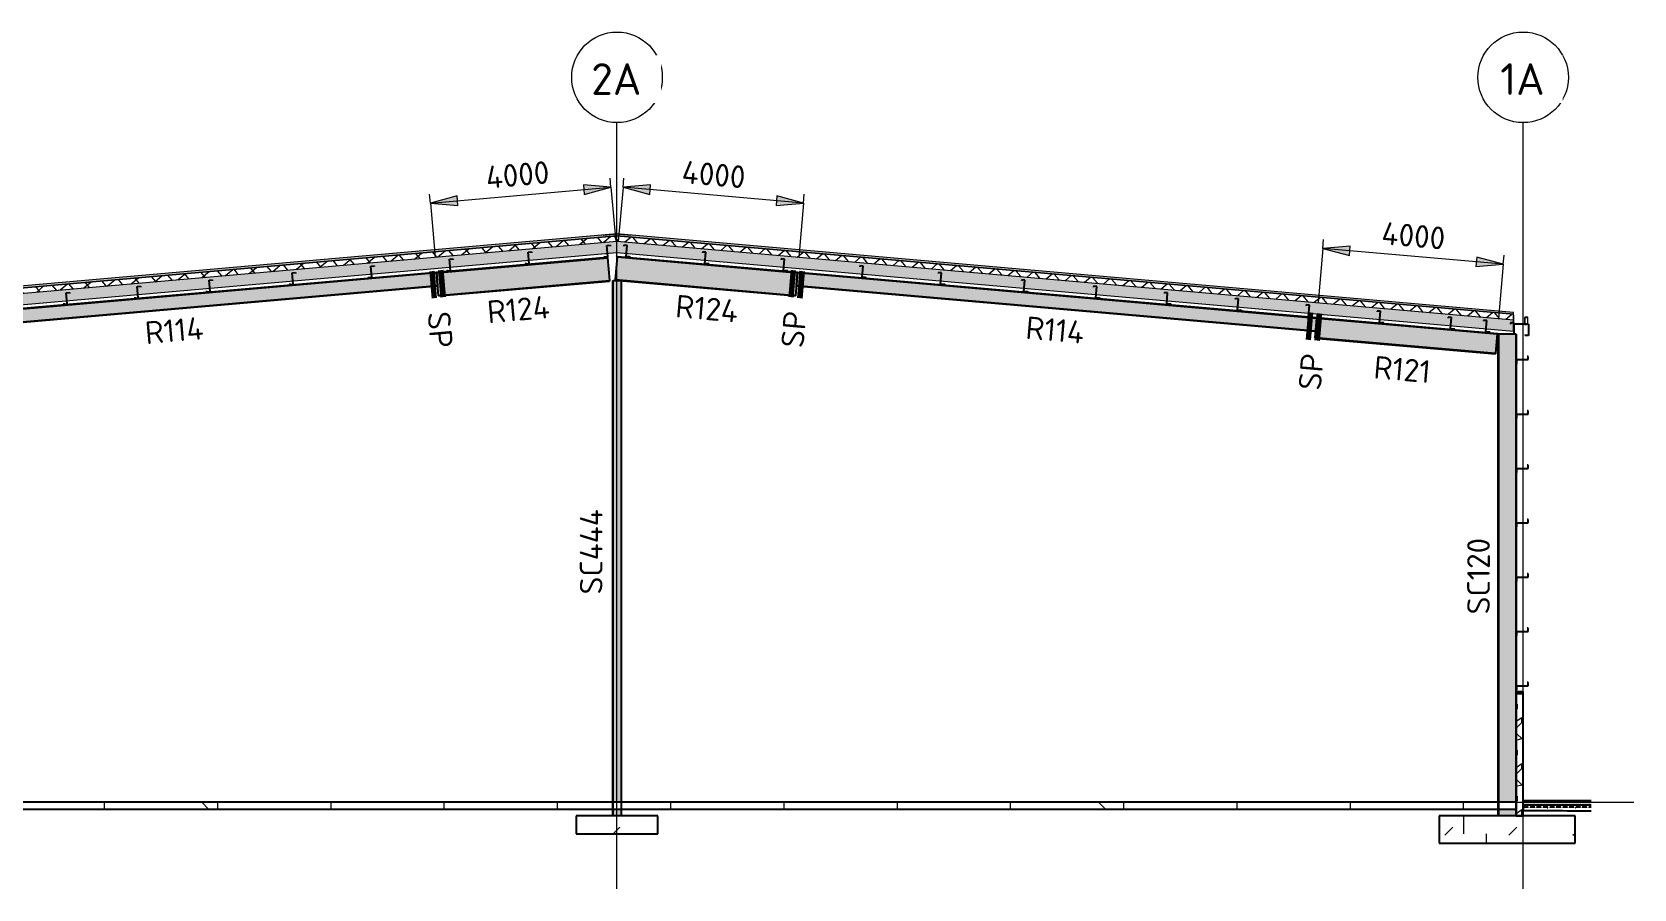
# Model space of a CAD drawing. Header units: millimetres. Extents: x 632 to 645312, y -3890 to 22200.
# Drawn here: x 125893 to 161251, y 3287 to 22200 of the extents above; entities that cross this region are included whole.
import ezdxf

# ---------------------------------------------------------------- set-up
doc = ezdxf.new("R2010")
doc.units = ezdxf.units.MM
for name, pattern in [('Dash', [7, 5, -2]), ('Hidden', [4, 3, -1]), ('Hidden Double', [7, 5, -2]), ('Hidden Half', [3, 2, -1])]:
    doc.linetypes.add(name, pattern=pattern)
for name, color, linetype, lineweight in [('A-010-D_DIM', 211, 'Continuous', 13), ('A-010-D_DIM-200', 211, 'Continuous', 13), ('A-010-M_LINE', 90, 'Continuous', 13), ('A-200-M_WALL_EXT', 113, 'Continuous', 13), ('A-200-M_WALL_PAT', 111, 'Continuous', 13), ('A-200-MH_WALL', 110, 'Hidden', 13), ('A-230-H-FLOOR', 190, 'Continuous', 13), ('A-230-M_FLOOR', 192, 'Continuous', 13), ('A-230-MH_FLOOR', 190, 'Hidden Double', 13), ('A-270-M_ROOF', 132, 'Continuous', 13), ('S-160-M_FOUND', 171, 'Continuous', 13), ('S-160-MH_FOUND', 171, 'Hidden Half', 13), ('S-280-A_COLUMN', 171, 'Continuous', 18), ('S-280-A_STRUCT_FRAME', 2, 'Continuous', 18), ('S-280-M_COLUMN', 52, 'Continuous', 13), ('S-280-M_STRUCT_FRAME', 12, 'Continuous', 13), ('S-280-MH_COLUMN', 52, 'Hidden Half', 13), ('Z-000-T_TEXT', 131, 'Continuous', 25), ('Z-030-M_GRID', 191, 'Continuous', 13), ('Z-033_T_GRIDREF', 31, 'Continuous', 13), ('Z-230-A_LEVEL', 51, 'Continuous', 13)]:
    doc.layers.add(name, color=color, linetype=linetype, lineweight=lineweight)
doc.styles.add('ISOCPEUR_1', font='isocpeur.ttf', dxfattribs={"height": 700})
doc.styles.add('ISOCPEUR_2', font='isocpeur.ttf', dxfattribs={"height": 500})
doc.dimstyles.new('2_5___Arrow___Transparent', dxfattribs={"dimscale": 304.8, "dimtxt": 497.990588, "dimasz": 1.968504, "dimexe": 0.656168, "dimexo": 1.049869, "dimgap": 0.164042, "dimtad": 1, "dimdec": 0, "dimzin": 0, "dimdsep": 46, "dimtxsty": 'ISOCPEUR_2', "dimsah": 1, "dimcen": 0.09, "dimadec": 0, "dimazin": 0, "dimtfac": 1, "dimtdec": 4, "dimtix": 1, "dimtmove": 0, "dimatfit": 3, "dimfxl": 1, "dimtvp": 1, "dimtolj": 1, "dimtzin": 0, "dimlwd": 18, "dimlwe": 18, "dimarcsym": 2})
pattern_1 = [(45, (4556992, 0), (-1414.214, 0), [750, -3000]), (45, (4557992, 1000), (-1414.214, 0), [750, -3000]), (45, (4558992, -300), (-1414.214, 0), [250, -2000]), (90, (4558991.97, 500), (-500, 500), [500, -2000]), (315, (4558992, 1000), (0, 2828.43), [500, -3000]), (0, (4557992, 1000), (2000, 2000), [300, -1000]), (0, (4555492, 2000), (2000, 2000), [300, -2000])]

# ---------------------------------------------------------------- blocks, each defined once
blk = doc.blocks.new('Ridge Capping - Ridge Capping-1882401-S6_501-SECTION A10')
at = {"layer": 'A-270-M_ROOF', "lineweight": 5, "transparency": 33554432}
blk.add_hatch(color=253, dxfattribs=at).paths.add_polyline_path([(4557998, 17716), (4558305, 17743), (4558612, 17716), (4558604, 17720), (4558305, 17746), (4558005, 17720)])
at = {"layer": 'A-270-M_ROOF', "color": 53, "lineweight": 5}
for p, q in [((4557998, 17716), (4558305, 17743)), ((4558005, 17720), (4557998, 17716)), ((4558305, 17746), (4558005, 17720)), ((4558604, 17720), (4558305, 17746)), ((4558305, 17743), (4558612, 17716)), ((4558612, 17716), (4558604, 17720))]:
    blk.add_line(p, q, dxfattribs=at)
blk = doc.blocks.new('25021-APA-ZZ-ZZ-M3-AR-000001_V3_rvt-2-S6_501-SECTION A10')
at = {"layer": 'A-270-M_ROOF', "transparency": 33554432}
for color, points in [(9, [(4535846, 15738), (4558305, 17703), (4578096, 15971), (4578096, 16011), (4558305, 17743), (4535846, 15778)]), (253, [(4578381, 15748), (4578406, 15763), (4578406, 15904), (4578341, 15904), (4578341, 15759), (4578101, 15759), (4578101, 15954), (4578096, 15954), (4578096, 15754), (4578346, 15754), (4578346, 15899), (4578401, 15899), (4578401, 15766), (4578377, 15752)])]:
    blk.add_hatch(color=color, dxfattribs=at).paths.add_polyline_path(points)
at = {"layer": 'A-270-M_ROOF', "lineweight": 5}
h = blk.add_hatch(dxfattribs=at)
h.set_pattern_fill('FP_10', angle=-135, style=0, pattern_type=2)
h.set_pattern_definition([(40, (4556991.97, 1e-06), (-192.8363, 229.8133), []), (130, (4556991.97, 1e-06), (-229.8133, -192.8363), [])])
h.paths.add_polyline_path([(4535846, 15617), (4558305, 17582), (4578096, 15851), (4578096, 15971), (4558305, 17703), (4535846, 15738)])
at = {"layer": 'A-270-M_ROOF', "lineweight": 5, "transparency": 33554432}
blk.add_hatch(color=254, dxfattribs=at).paths.add_polyline_path([(4535846, 15366), (4536099, 15388), (4536085, 15557), (4539427, 15849), (4539442, 15681), (4558305, 17331), (4578096, 15600), (4578096, 15851), (4558305, 17582), (4535846, 15617)])
at = {"layer": 'A-270-M_ROOF', "color": 53, "lineweight": 5}
for p, q in [((4558305, 17743), (4535846, 15778)), ((4558305, 17703), (4535846, 15738)), ((4535846, 15738), (4558305, 17703)), ((4578096, 16011), (4558305, 17743)), ((4578096, 15971), (4558305, 17703)), ((4558305, 17703), (4578096, 15971)), ((4535846, 15366), (4558305, 17331)), ((4535853, 15618), (4558305, 17582)), ((4558305, 17582), (4578096, 15851)), ((4558305, 17331), (4578096, 15600)), ((4578096, 15971), (4578096, 16011)), ((4578096, 15600), (4578096, 15971)), ((4578101, 15954), (4578096, 15954)), ((4578096, 15954), (4578096, 15754)), ((4578101, 15759), (4578101, 15954)), ((4578096, 15754), (4578346, 15754)), ((4578341, 15759), (4578101, 15759)), ((4578406, 15904), (4578341, 15904)), ((4578341, 15904), (4578341, 15759)), ((4578346, 15754), (4578346, 15899)), ((4578346, 15899), (4578401, 15899)), ((4578401, 15766), (4578377, 15752)), ((4578377, 15752), (4578381, 15748)), ((4578381, 15748), (4578406, 15763)), ((4578401, 15899), (4578401, 15766)), ((4578406, 15763), (4578406, 15904))]:
    blk.add_line(p, q, dxfattribs=at)
blk.add_blockref('Ridge Capping - Ridge Capping-1882401-S6_501-SECTION A10', (0, 0), dxfattribs=at)
blk = doc.blocks.new('NRP_Framing-Steel-Purlin C - G946 - EC250-24-4111441-S6_501-SECTION A10')
at = {"layer": 'S-280-M_STRUCT_FRAME', "color": 1, "lineweight": 25}
for p, q in [((4578354, 15751), (4578354, 15727)), ((4578427, 15751), (4578354, 15751)), ((4578427, 15751), (4578427, 15501)), ((4578354, 15525), (4578354, 15501)), ((4578427, 15501), (4578354, 15501))]:
    blk.add_line(p, q, dxfattribs=at)
blk = doc.blocks.new('NRP_Framing-Steel-Purlin Z - G914 - EZ250-15-4113705-S6_501-SECTION A10')
at = {"layer": 'S-280-M_STRUCT_FRAME', "color": 150, "lineweight": 25}
for p, q in [((4578165, 14969), (4578415, 14969)), ((4578165, 14893), (4578165, 14969)), ((4578165, 14969), (4578415, 14969)), ((4578165, 14893), (4578165, 14969)), ((4578184, 14893), (4578165, 14893)), ((4578184, 14893), (4578165, 14893)), ((4578415, 15040), (4578395, 15040)), ((4578415, 15040), (4578395, 15040)), ((4578415, 14969), (4578415, 15040)), ((4578415, 14969), (4578415, 15040))]:
    blk.add_line(p, q, dxfattribs=at)
blk = doc.blocks.new('NRP_Column-Steel-SHS - SC444 - 200x200x6_0SHS-4110095-S6_501-SECTION A10')
at = {"layer": 'S-280-MH_COLUMN', "lineweight": 25}
for p, q in [((4558211, 16711), (4558211, 5200)), ((4558399, 16711), (4558399, 5200)), ((4558211, 5200), (4558211, 5050)), ((4558211, 5050), (4558211, 4900)), ((4558399, 5200), (4558399, 5050)), ((4558399, 5050), (4558399, 4900))]:
    blk.add_line(p, q, dxfattribs=at)
blk = doc.blocks.new('NRP_Foundation-Pad Footing Fibre _v2_ - PF4 -1800 x 1800 x 400d-3893011-S6_501-SECTION A10')
at = {"layer": 'S-160-M_FOUND'}
h = blk.add_hatch(dxfattribs=at)
h.set_pattern_fill('FP_13', color=256, style=0, pattern_type=2)
h.set_pattern_definition(pattern_1)
h.paths.add_polyline_path([(4559205, 4900), (4557405, 4900), (4557405, 4500), (4559205, 4500)])
at = {"layer": 'S-160-M_FOUND', "lineweight": 25}
for p, q in [((4559205, 4900), (4557405, 4900)), ((4557405, 4900), (4557405, 4500)), ((4559205, 4500), (4559205, 4900)), ((4557405, 4500), (4559205, 4500))]:
    blk.add_line(p, q, dxfattribs=at)
blk = doc.blocks.new('NRP_Foundation-Pad Footing Fibre _v2_ - PF1 - 3000 x 2400 x 600d-2371040-S6_501-SECTION A10')
at = {"layer": 'S-160-M_FOUND'}
h = blk.add_hatch(dxfattribs=at)
h.set_pattern_fill('FP_13', color=256, style=0, pattern_type=2)
h.set_pattern_definition(pattern_1)
h.paths.add_polyline_path([(4576451, 4300), (4579451, 4300), (4579451, 4900), (4576451, 4900)])
at = {"layer": 'S-160-M_FOUND', "lineweight": 25}
for p, q in [((4579451, 4900), (4576451, 4900)), ((4576451, 4900), (4576451, 4300)), ((4579451, 4300), (4579451, 4900)), ((4576451, 4300), (4579451, 4300))]:
    blk.add_line(p, q, dxfattribs=at)
blk = doc.blocks.new('NRP_Framing-Steel-Purlin Z - P915 - EZ250-19-V20-S6_501-SECTION A10')
at = {"layer": 'S-280-M_STRUCT_FRAME', "color": 92, "lineweight": 25}
blk.add_line((4549312, 16598), (4549312, 16598), dxfattribs=at)
at = {"layer": 'S-280-M_STRUCT_FRAME', "color": 92, "linetype": 'Dash', "lineweight": 25}
blk.add_line((4549312, 16598), (4549312, 16598), dxfattribs=at)
blk = doc.blocks.new('NRP_Framing-Steel-Purlin Z - P915 - EZ250-19-V21-S6_501-SECTION A10')
at = {"layer": 'S-280-M_STRUCT_FRAME', "color": 92, "lineweight": 25}
blk.add_line((4567298, 16598), (4567298, 16598), dxfattribs=at)
at = {"layer": 'S-280-M_STRUCT_FRAME', "color": 92, "linetype": 'Dash', "lineweight": 25}
blk.add_line((4567298, 16598), (4567298, 16598), dxfattribs=at)
blk = doc.blocks.new('NRP_Framing-Steel-Purlin Z - P915 - EZ250-19-V22-S6_501-SECTION A10')
at = {"layer": 'S-280-M_STRUCT_FRAME', "color": 92, "lineweight": 25}
for p, q in [((4549301, 16723), (4549371, 16729)), ((4549301, 16723), (4549371, 16729)), ((4549322, 16474), (4549301, 16723)), ((4549322, 16474), (4549301, 16723)), ((4549371, 16729), (4549373, 16708)), ((4549371, 16729), (4549373, 16708)), ((4549245, 16488), (4549247, 16467)), ((4549245, 16488), (4549247, 16467)), ((4549247, 16467), (4549322, 16474)), ((4549247, 16467), (4549322, 16474)), ((4549312, 16599), (4549312, 16599))]:
    blk.add_line(p, q, dxfattribs=at)
at = {"layer": 'S-280-M_STRUCT_FRAME', "color": 92, "linetype": 'Dash', "lineweight": 25}
blk.add_line((4549312, 16599), (4549312, 16599), dxfattribs=at)
blk = doc.blocks.new('NRP_Framing-Steel-Purlin Z - P915 - EZ250-19-V23-S6_501-SECTION A10')
at = {"layer": 'S-280-M_STRUCT_FRAME', "color": 92, "lineweight": 25}
for p, q in [((4567238, 16729), (4567236, 16708)), ((4567238, 16729), (4567236, 16708)), ((4567309, 16723), (4567238, 16729)), ((4567309, 16723), (4567238, 16729)), ((4567287, 16474), (4567309, 16723)), ((4567287, 16474), (4567309, 16723)), ((4567362, 16467), (4567287, 16474)), ((4567362, 16467), (4567287, 16474)), ((4567298, 16599), (4567298, 16599)), ((4567364, 16488), (4567362, 16467)), ((4567364, 16488), (4567362, 16467))]:
    blk.add_line(p, q, dxfattribs=at)
at = {"layer": 'S-280-M_STRUCT_FRAME', "color": 92, "linetype": 'Dash', "lineweight": 25}
blk.add_line((4567298, 16599), (4567298, 16599), dxfattribs=at)
blk = doc.blocks.new('NRP_Framing-Steel-Purlin Z - P914 - EZ250-15-V24-S6_501-SECTION A10')
at = {"layer": 'S-280-M_STRUCT_FRAME', "color": 150, "lineweight": 25}
blk.add_line((4558092, 17367), (4558092, 17367), dxfattribs=at)
at = {"layer": 'S-280-M_STRUCT_FRAME', "color": 150, "linetype": 'Dash', "lineweight": 25}
blk.add_line((4558092, 17367), (4558092, 17367), dxfattribs=at)
blk = doc.blocks.new('NRP_Framing-Steel-Purlin Z - P914 - EZ250-15-4038691-S6_501-SECTION A10')
at = {"layer": 'S-280-M_STRUCT_FRAME', "color": 150, "lineweight": 25}
for p, q in [((4558081, 17491), (4558152, 17497)), ((4558081, 17491), (4558152, 17497)), ((4558103, 17242), (4558081, 17491)), ((4558103, 17242), (4558081, 17491)), ((4558092, 17367), (4558092, 17367)), ((4558152, 17497), (4558154, 17477)), ((4558152, 17497), (4558154, 17477)), ((4558026, 17255), (4558027, 17236)), ((4558026, 17255), (4558027, 17236)), ((4558027, 17236), (4558103, 17242)), ((4558027, 17236), (4558103, 17242))]:
    blk.add_line(p, q, dxfattribs=at)
at = {"layer": 'S-280-M_STRUCT_FRAME', "color": 150, "linetype": 'Dash', "lineweight": 25}
blk.add_line((4558092, 17367), (4558092, 17367), dxfattribs=at)
blk = doc.blocks.new('NRP_Framing-Steel-Purlin Z - P914 - EZ250-15-V25-S6_501-SECTION A10')
at = {"layer": 'S-280-M_STRUCT_FRAME', "color": 150, "lineweight": 25}
blk.add_line((4558517, 17367), (4558517, 17367), dxfattribs=at)
at = {"layer": 'S-280-M_STRUCT_FRAME', "color": 150, "linetype": 'Dash', "lineweight": 25}
blk.add_line((4558517, 17367), (4558517, 17367), dxfattribs=at)
blk = doc.blocks.new('NRP_Framing-Steel-Purlin Z - P914 - EZ250-15-V26-S6_501-SECTION A10')
at = {"layer": 'S-280-M_STRUCT_FRAME', "color": 150, "lineweight": 25}
for p, q in [((4558457, 17497), (4558456, 17477)), ((4558457, 17497), (4558456, 17477)), ((4558528, 17491), (4558457, 17497)), ((4558528, 17491), (4558457, 17497)), ((4558506, 17242), (4558528, 17491)), ((4558506, 17242), (4558528, 17491)), ((4558517, 17367), (4558517, 17367)), ((4558582, 17236), (4558506, 17242)), ((4558582, 17236), (4558506, 17242)), ((4558584, 17255), (4558582, 17236)), ((4558584, 17255), (4558582, 17236))]:
    blk.add_line(p, q, dxfattribs=at)
at = {"layer": 'S-280-M_STRUCT_FRAME', "color": 150, "linetype": 'Dash', "lineweight": 25}
blk.add_line((4558517, 17367), (4558517, 17367), dxfattribs=at)
blk = doc.blocks.new('NRP_Framing-Steel-Purlin Z - P914 - EZ250-15-V27-S6_501-SECTION A10')
at = {"layer": 'S-280-M_STRUCT_FRAME', "color": 150, "lineweight": 25}
for p, q in [((4556345, 17339), (4556416, 17346)), ((4556345, 17339), (4556416, 17346)), ((4556367, 17090), (4556345, 17339)), ((4556367, 17090), (4556345, 17339)), ((4556416, 17346), (4556418, 17326)), ((4556416, 17346), (4556418, 17326)), ((4556290, 17103), (4556291, 17084)), ((4556290, 17103), (4556291, 17084)), ((4556291, 17084), (4556367, 17090)), ((4556291, 17084), (4556367, 17090)), ((4556356, 17215), (4556356, 17215))]:
    blk.add_line(p, q, dxfattribs=at)
at = {"layer": 'S-280-M_STRUCT_FRAME', "color": 150, "linetype": 'Dash', "lineweight": 25}
blk.add_line((4556356, 17215), (4556356, 17215), dxfattribs=at)
blk = doc.blocks.new('NRP_Framing-Steel-Purlin C - P946 - EC250-24-4032700-S6_501-SECTION A10')
at = {"layer": 'S-280-M_STRUCT_FRAME', "color": 1, "lineweight": 25}
for p, q in [((4578027, 15780), (4578027, 15756)), ((4578100, 15780), (4578027, 15780)), ((4578080, 15655), (4578080, 15655)), ((4578100, 15780), (4578100, 15530)), ((4578027, 15554), (4578027, 15530)), ((4578100, 15530), (4578027, 15530))]:
    blk.add_line(p, q, dxfattribs=at)
at = {"layer": 'S-280-M_STRUCT_FRAME', "color": 1, "linetype": 'Dash', "lineweight": 25}
blk.add_line((4578080, 15655), (4578080, 15655), dxfattribs=at)
blk = doc.blocks.new('Grid - NRP_Grid-Head-320187-S6_501-SECTION A10')
at = {"layer": 'Z-033_T_GRIDREF'}
blk.add_circle((4578305, 21200), 1000, dxfattribs=at)
blk = doc.blocks.new('DIMBLOCK5-S6_501-SECTION A10')
at = {"layer": 'A-010-D_DIM-200', "lineweight": 18}
for points in [[(154383, 17423), (154972, 17266), (154990, 17477)], [(158368, 17075), (157780, 17233), (157761, 17022)]]:
    blk.add_hatch(color=256, dxfattribs=at).paths.add_polyline_path(points)
for p, q in [((154383, 17423), (154279, 16227)), ((154383, 17423), (154401, 17623)), ((154990, 17477), (154383, 17423)), ((158368, 17075), (154383, 17423)), ((154383, 17423), (154972, 17266)), ((154972, 17266), (154990, 17477)), ((157780, 17233), (157761, 17022)), ((157761, 17022), (158368, 17075)), ((158368, 17075), (157780, 17233)), ((158368, 17075), (158263, 15879)), ((158368, 17075), (158385, 17274))]:
    blk.add_line(p, q, dxfattribs=at)
at = {"layer": 'A-010-D_DIM-200', "color": 0, "lineweight": 18, "insert": (155707, 18014), "char_height": 500, "width": 1758.29, "attachment_point": 1, "rotation": 355, "line_spacing_factor": 1.149209, "style": 'ISOCPEUR_2'}
blk.add_mtext('4000', dxfattribs=at)
blk = doc.blocks.new('DIMBLOCK7-S6_501-SECTION A10')
at = {"layer": 'A-010-D_DIM-200', "lineweight": 18}
for points in [[(138670, 18775), (138063, 18828), (138082, 18617)], [(134686, 18426), (135293, 18373), (135274, 18584)]]:
    blk.add_hatch(color=256, dxfattribs=at).paths.add_polyline_path(points)
for p, q in [((134686, 18426), (138670, 18775)), ((138670, 18775), (138063, 18828)), ((138063, 18828), (138082, 18617)), ((138082, 18617), (138670, 18775)), ((138670, 18775), (138653, 18974)), ((138670, 18775), (138775, 17579)), ((134686, 18426), (134668, 18625)), ((135274, 18584), (134686, 18426)), ((134686, 18426), (135293, 18373)), ((134686, 18426), (134790, 17230)), ((135293, 18373), (135274, 18584))]:
    blk.add_line(p, q, dxfattribs=at)
at = {"layer": 'A-010-D_DIM-200', "color": 0, "lineweight": 18, "insert": (135887, 19237), "char_height": 500, "width": 1758.29, "attachment_point": 1, "rotation": 5, "line_spacing_factor": 1.149209, "style": 'ISOCPEUR_2'}
blk.add_mtext('4000', dxfattribs=at)
blk = doc.blocks.new('DIMBLOCK8-S6_501-SECTION A10')
at = {"layer": 'A-010-D_DIM-200', "lineweight": 18}
for points in [[(138937, 18775), (139526, 18617), (139544, 18828)], [(142922, 18426), (142333, 18584), (142315, 18373)]]:
    blk.add_hatch(color=256, dxfattribs=at).paths.add_polyline_path(points)
for p, q in [((138937, 18775), (138833, 17579)), ((138937, 18775), (138955, 18974)), ((139544, 18828), (138937, 18775)), ((142922, 18426), (138937, 18775)), ((138937, 18775), (139526, 18617)), ((139526, 18617), (139544, 18828)), ((142333, 18584), (142315, 18373)), ((142315, 18373), (142922, 18426)), ((142922, 18426), (142333, 18584)), ((142922, 18426), (142817, 17230)), ((142922, 18426), (142939, 18625))]:
    blk.add_line(p, q, dxfattribs=at)
at = {"layer": 'A-010-D_DIM-200', "color": 0, "lineweight": 18, "insert": (140261, 19365), "char_height": 500, "width": 1758.29, "attachment_point": 1, "rotation": 355, "line_spacing_factor": 1.149209, "style": 'ISOCPEUR_2'}
blk.add_mtext('4000', dxfattribs=at)
blk = doc.blocks.new('NRP_Splice _v3_ - NRP_Splice-3209833-S6_501-SECTION A10')
at = {"layer": 'Z-000-T_TEXT', "lineweight": 70}
for p, q in [((4542798, 15990), (4542851, 15393)), ((4542798, 15990), (4542851, 15393)), ((4542998, 16008), (4543050, 15410)), ((4543050, 15410), (4542998, 16008))]:
    blk.add_line(p, q, dxfattribs=at)
blk = doc.blocks.new('NRP_Splice _v3_ - NRP_Splice-3927024-S6_501-SECTION A10')
at = {"layer": 'Z-000-T_TEXT', "lineweight": 70}
for p, q in [((4573612, 16008), (4573559, 15410)), ((4573612, 16008), (4573559, 15410)), ((4573811, 15990), (4573759, 15393)), ((4573759, 15393), (4573811, 15990))]:
    blk.add_line(p, q, dxfattribs=at)

msp = doc.modelspace()

# ---------------------------------------------------------------- hatches: boundary and pattern name
at = {"layer": 'A-200-M_WALL_PAT'}
h = msp.add_hatch(dxfattribs=at)
h.set_pattern_fill('FP_12', color=250, angle=116.56505, style=0, pattern_type=2)
h.set_pattern_definition([(296.565, (137745.2, 152.4), (5e-05, 1016), [113.59, -2158.253]), (33.69, (137796, 50.8), (7e-05, 1016), [183.16, -3480.08]), (33.69, (138812, 50.8), (7e-05, 1016), [183.16, -3480.08]), (33.69, (139828, 50.8), (7e-05, 1016), [183.16, -3480.08]), (116.565, (137948.4, 152.4), (5e-05, 1016), [113.59, -2158.253]), (213.69, (137897.6, 254), (7e-05, 1016), [183.16, -3480.08]), (213.69, (138913.6, 254), (7e-05, 1016), [183.16, -3480.08]), (213.69, (139929.6, 254), (7e-05, 1016), [183.16, -3480.08]), (26.565, (138151.6, 152.4), (5e-05, 1016), [227.185, -2044.66]), (26.565, (139167.6, 152.4), (5e-05, 1016), [227.185, -2044.66]), (270, (138354.8, 254), (1016, 0.0009), [101.6, -914.4]), (225, (138354.8, 152.4), (-0.002, 1016), [143.684, -1293.157]), (135, (138253.2, 50.8), (-0.0009, 1016), [143.684, -1293.157]), (288.435, (137948.4, 457.2), (-0.002, 1015.9997), [160.644, -3052.23]), (18.435, (137999.2, 304.8), (-0.002, 1016), [160.64, -3052.23]), (18.435, (139015.2, 304.8), (-0.002, 1016), [160.64, -3052.23]), (18.435, (140031.2, 304.8), (-0.002, 1016), [160.64, -3052.23]), (135, (138151.6, 355.6), (-0.0009, 1016), [143.684, -1293.157]), (180, (138050, 457.2), (0.0009, -1016), [101.6, -914.4]), (251.565, (137694.4, 711.2), (0.0004, 1015.9997), [160.644, -3052.23]), (315, (137643.6, 558.8), (-0.0009, 1016), [143.684, -1293.157]), (71.565, (137745.2, 457.2), (0.0004, 1015.9997), [160.644, -3052.23]), (135, (137796, 609.6), (-0.0009, 1016), [143.684, -1293.157]), (225, (138100.8, 711.2), (-0.002, 1016), [143.684, -1293.157]), (123.69, (137999.2, 609.6), (7e-05, 1016), [183.16, -3480.08]), (123.69, (139015.2, 609.6), (7e-05, 1016), [183.16, -3480.08]), (26.565, (137897.6, 762), (5e-05, 1016), [113.59, -2158.25]), (26.565, (138913.6, 762), (5e-05, 1016), [113.59, -2158.25]), (315, (137999.2, 812.8), (-0.0009, 1016), [143.684, -1293.157]), (213.69, (138456.4, 965.2), (7e-05, 1016), [183.16, -3480.08]), (213.69, (139472.4, 965.2), (7e-05, 1016), [183.16, -3480.08]), (213.69, (140488.4, 965.2), (7e-05, 1016), [183.16, -3480.08]), (296.565, (138304, 863.6), (5e-05, 1016), [113.59, -2158.253]), (45, (138354.8, 762), (-0.0009, 1016), [143.684, -1293.157]), (90, (138456.4, 863.6), (-1016, -0.0009), [101.6, -914.4]), (213.69, (137999.2, 1016), (7e-05, 1016), [183.16, -3480.08]), (213.69, (139015.2, 1016), (7e-05, 1016), [183.16, -3480.08]), (213.69, (140031.2, 1016), (7e-05, 1016), [183.16, -3480.08]), (315, (137846.8, 914.4), (-0.0009, 1016), [71.84, -1365]), (26.565, (137897.6, 863.6), (5e-05, 1016), [113.59, -2158.25]), (26.565, (138913.6, 863.6), (5e-05, 1016), [113.59, -2158.25]), (90, (137999.2, 914.4), (-1016, -0.0009), [101.6, -914.4]), (333.435, (137592.8, 965.2), (-0.002, 1016), [113.59, -2158.25]), (333.435, (138608.8, 965.2), (-0.002, 1016), [113.59, -2158.25]), (243.435, (137694.4, 914.4), (-0.002, 1016), [113.59, -2158.253]), (161.565, (137643.6, 812.8), (0.0004, 1016), [160.64, -3052.23]), (161.565, (138659.6, 812.8), (0.0004, 1016), [160.64, -3052.23]), (161.565, (139675.6, 812.8), (0.0004, 1016), [160.64, -3052.23]), (45, (137491.2, 863.6), (-0.0009, 1016), [143.684, -1293.157]), (26.565, (137542, 0.0002), (5e-05, 1016), [113.59, -2158.25]), (26.565, (138558, 0.0002), (5e-05, 1016), [113.59, -2158.25]), (116.565, (137643.6, 50.8), (5e-05, 1016), [113.59, -2158.253]), (206.565, (137592.8, 152.4), (5e-05, 1016), [113.59, -2158.25]), (206.565, (138608.8, 152.4), (5e-05, 1016), [113.59, -2158.25]), (296.565, (137491.2, 101.6), (5e-05, 1016), [113.59, -2158.253]), (14.036, (138253.2, 457.2), (0.003, 1016), [209.45, -3979.62]), (14.036, (139269.2, 457.2), (0.003, 1016), [209.45, -3979.62]), (14.036, (140285.2, 457.2), (0.003, 1016), [209.45, -3979.62]), (14.036, (141301.2, 457.2), (0.003, 1016), [209.45, -3979.62]), (135, (138456.4, 508), (-0.0009, 1016), [143.684, -1293.157]), (198.435, (138354.8, 609.6), (-0.002, 1016), [160.64, -3052.23]), (198.435, (139370.8, 609.6), (-0.002, 1016), [160.64, -3052.23]), (198.435, (140386.8, 609.6), (-0.002, 1016), [160.64, -3052.23]), (296.565, (138202.4, 558.8), (5e-05, 1016), [113.59, -2158.253]), (333.435, (137542, 304.8), (-0.002, 1016), [113.59, -2158.25]), (333.435, (138558, 304.8), (-0.002, 1016), [113.59, -2158.25]), (45, (137643.6, 254), (-0.0009, 1016), [71.84, -1365]), (116.565, (137694.4, 304.8), (5e-05, 1016), [113.59, -2158.253]), (225, (137643.6, 406.4), (-0.002, 1016), [143.684, -1293.157])])
h.paths.add_polyline_path([(158803.8, 4900), (158803.8, 7640), (158653.8, 7640), (158653.8, 4900)])
at = {"layer": 'A-230-H-FLOOR'}
h = msp.add_hatch(dxfattribs=at)
h.set_pattern_fill('FP_13', color=256, style=0, pattern_type=2)
h.set_pattern_definition([(45, (137491.2, 0), (-1414.214, 0), [750, -3000]), (45, (138491.2, 1000), (-1414.214, 0), [750, -3000]), (45, (139491.2, -300), (-1414.214, 0), [250, -2000]), (90, (139491.2, 500), (-500, 500), [500, -2000]), (315, (139491.2, 1000), (0, 2828.43), [500, -3000]), (0, (138491.2, 1000), (2000, 2000), [300, -1000]), (0, (135991.2, 2000), (2000, 2000), [300, -2000])])
h.paths.add_polyline_path([(158305.6, 5050), (158653.8, 5050), (158653.8, 5200), (99933.1, 5200), (99933.1, 5050), (156305.5, 5050)])
h = msp.add_hatch(dxfattribs=at)
h.set_pattern_fill('FP_14', color=256, style=0, pattern_type=2)
h.set_pattern_definition([(50, (137491.2, 0), (728.737, -63.756), [76.2, -838.2]), (355, (137491.2, 0), (-140.972, 764.228), [60.96, -670.56]), (100.451, (137551.9, -5.3), (587.77, 700.467), [64.76, -712.36]), (46.184, (137491.2, 203.2), (1084.316, -168.17), [114.3, -1257.3]), (96.636, (137581.5, 189.2), (949.61, 989.71), [97.14, -1068.54]), (351.184, (137491.2, 203.2), (949.62, 989.7), [91.44, -1005.84]), (21, (137592.8, 152.4), (606.458, -409.06), [76.2, -838.2]), (326, (137592.8, 152.4), (247.208, 736.753), [60.96, -670.56]), (71.451, (137643.3, 118.3), (853.668, 327.685), [64.76, -712.36]), (37.5, (137491.2, 0), (12.3547, 338.22), [6.706, -655.726, 6.706, -674.014, -673.1]), (37.5, (137491.2, 0), (12.3547, 338.22), [-1343.152, 6.706, -666.394]), (7.5, (137491.2, 0), (267.279, 400.722), [6.706, -381.406, 6.706, -640.486, -256.54]), (7.5, (137491.2, 0), (267.279, 400.722), [-1035.304, 6.706, -249.834]), (327.5, (137264.62, 0), (542.3633, -22.9153), [6.706, -247.294, 6.706, -785.774, -1051.56]), (327.5, (137264.62, 0), (542.3633, -22.9153), [-1046.48, 6.706, -1044.854]), (317.5, (137163, 0), (592.517, 101.707), [6.706, -323.494, 6.706, -519.582, -746.76]), (317.5, (137163, 0), (592.517, 101.707), [-856.488, 6.706, -740.054])])
h.paths.add_polyline_path([(160305.8, 5014.1), (160305.8, 5134.1), (158908, 5135.6), (158803.8, 5140.5), (158803.8, 5020.5), (158908, 5015.6), (160225.4, 5014.3)])
at = {"layer": 'A-230-H-FLOOR', "lineweight": 5}
for points in [[(158803.8, 5020.5), (158803.8, 5020), (158908, 5015.6)], [(160305.8, 5134.1), (160303.8, 5140), (158822.5, 5139.6), (158928.8, 5135.6), (160303.8, 5134.1)]]:
    msp.add_hatch(color=256, dxfattribs=at).paths.add_polyline_path(points)
at = {"layer": 'A-230-M_FLOOR', "lineweight": 5}
msp.add_hatch(color=256, dxfattribs=at).paths.add_polyline_path([(159305.7, 5140), (160305.8, 5140), (160303.8, 5240), (158803.8, 5240), (158803.8, 5140.5), (158814.1, 5140), (159303.8, 5140)])
msp.add_hatch(color=256, dxfattribs=at).paths.add_polyline_path([(159305.7, 5140), (160305.8, 5140), (160303.8, 5240), (158803.8, 5240), (158803.8, 5140.5), (158814.1, 5140), (159303.8, 5140)])
at = {"layer": 'S-280-M_COLUMN', "lineweight": 5}
h = msp.add_hatch(color=256, dxfattribs=at)
h.paths.add_polyline_path([(138704.9, 4900), (138718.8, 4900), (138718.8, 5050), (138703.8, 5050), (138703.8, 4900)])
h.paths.add_polyline_path([(138708.5, 5200), (138718.8, 5200), (138718.8, 16710.8), (138703.8, 16710.8), (138705.9, 5200)])
h = msp.add_hatch(color=256, dxfattribs=at)
h.paths.add_polyline_path([(138888.8, 4900), (138888.8, 5050), (138718.8, 5050), (138718.8, 4900)])
h.paths.add_polyline_path([(138718.8, 5200), (138888.8, 5200), (138888.8, 16710.8), (138718.8, 16710.8), (138718.8, 6899.5)])
h = msp.add_hatch(color=256, dxfattribs=at)
h.paths.add_polyline_path([(138903.8, 4900), (138901.8, 5050), (138888.8, 5050), (138888.8, 4900), (138903.5, 4900)])
h.paths.add_polyline_path([(138902.7, 5200), (138903.8, 5200), (138901.8, 16710.8), (138888.8, 16710.8), (138889.1, 5200), (138902.6, 5200)])
h = msp.add_hatch(color=256, dxfattribs=at)
h.paths.add_polyline_path([(158260.2, 4900), (158260.2, 5050), (158247.4, 5050), (158247.4, 4900)])
h.paths.add_polyline_path([(158247.4, 5200), (158260.2, 5200), (158260.2, 15532.3), (158247.4, 15532.3), (158247.4, 6899.5)])
h = msp.add_hatch(color=256, dxfattribs=at)
h.paths.add_polyline_path([(158265.9, 4900), (158271.6, 4900), (158271.6, 5050), (158260.2, 5050), (158261.8, 4900)])
h.paths.add_polyline_path([(158260.2, 5200), (158271.6, 5200), (158271.6, 15532.3), (158260.2, 15532.3), (158260.2, 6899.5)])
h = msp.add_hatch(color=256, dxfattribs=at)
h.paths.add_polyline_path([(158629.6, 4900), (158629.6, 5050), (158271.6, 5050), (158271.6, 4900), (158305.6, 4900)])
h.paths.add_polyline_path([(158629.6, 5200), (158629.6, 15532.3), (158271.6, 15532.3), (158271.6, 5200), (158305.6, 5200)])
h = msp.add_hatch(color=256, dxfattribs=at)
h.paths.add_polyline_path([(158635.3, 4900), (158641, 4900), (158639.5, 5050), (158629.6, 5049.4), (158629.6, 4900)])
h.paths.add_polyline_path([(158641, 5200), (158639.5, 15532.3), (158629.6, 15532.3), (158629.6, 5200), (158641, 5200)])
h = msp.add_hatch(color=256, dxfattribs=at)
h.paths.add_polyline_path([(158653.8, 4900), (158653.8, 5050), (158641, 5049.4), (158641, 4900)])
h.paths.add_polyline_path([(158641, 5200), (158653.8, 5200), (158653.8, 15532.3), (158641, 15532.3), (158641, 6899.5)])
at = {"layer": 'S-280-M_STRUCT_FRAME', "lineweight": 5}
for points in [[(134820.9, 16888.1), (138591.5, 17217.9), (138590.4, 17231.1), (134819.8, 16901.2)], [(134864.7, 16388.2), (138635.3, 16718.1), (138591.5, 17217.9), (134820.9, 16888.1), (134845.1, 16611.8)], [(142743.4, 16388.1), (142787.1, 16888), (138818.3, 17235.3), (138774.5, 16735.4), (140304.2, 16601.5)], [(142787.1, 16888), (142788.3, 16901.2), (138819.4, 17248.4), (138818.3, 17235.3), (140304.2, 17105.3)], [(123427, 15894.2), (134819.5, 16890.9), (134818.6, 16901.1), (123426.1, 15904.4), (123426.7, 15897.9)], [(123451.7, 15611.7), (134844.2, 16608.4), (134819.5, 16890.9), (123427, 15894.2), (123427.2, 15891.7)], [(134865.8, 16375), (138636.4, 16704.9), (138635.3, 16718.1), (134864.7, 16388.2)], [(142742.2, 16375), (142743.4, 16388.1), (138774.5, 16735.4), (138773.4, 16722.2), (140304.2, 16588.3)], [(154224.2, 15605.7), (154248.8, 15888.3), (142787.7, 16891), (142763, 16608.5), (154211.4, 15606.9)], [(154248.9, 15888.3), (154248.8, 15898.5), (142788.6, 16901.2), (142788.3, 16890.9), (154248.8, 15888.3)], [(123452.6, 15601.6), (134845.1, 16598.3), (134844.2, 16608.4), (123451.7, 15611.7)], [(154223.3, 15595.6), (154224.2, 15605.7), (142763, 16608.5), (142762.1, 16598.3), (152305.1, 15763.4)], [(158197.2, 15110.3), (158234.5, 15537.1), (154248.8, 15885.8), (154211.4, 15459), (154248.8, 15455.7)], [(158235.7, 15549.7), (154249.9, 15898.4), (154248.8, 15885.8), (158234.5, 15537.1)], [(158197.2, 15110.3), (154211.4, 15459), (154210.3, 15446.3), (158196.1, 15097.6)]]:
    msp.add_hatch(color=256, dxfattribs=at).paths.add_polyline_path(points)

# ---------------------------------------------------------------- linework, layer by layer
at = {"layer": 'A-010-M_LINE', "lineweight": 25}
for p, q in [((138803.8, 17249.8), (138803, 17259.7)), ((138803.8, 17249.8), (138804.6, 17259.7)), ((134819.1, 16901.2), (134818.2, 16911.1)), ((142788.5, 16901.2), (142789.4, 16911.1)), ((154249.8, 15898.4), (154250.7, 15908.4)), ((158234.6, 15549.8), (158235.5, 15559.8))]:
    msp.add_line(p, q, dxfattribs=at)
at = {"layer": 'A-200-M_WALL_EXT', "lineweight": 25}
for p, q in [((158803.8, 7640), (158653.8, 7640)), ((158653.8, 7640), (158653.8, 4900)), ((158803.8, 4900), (158803.8, 7640)), ((158653.8, 4900), (158803.8, 4900))]:
    msp.add_line(p, q, dxfattribs=at)
at = {"layer": 'A-200-MH_WALL', "lineweight": 25}
msp.add_line((158653.8, 7600), (158803.8, 7600), dxfattribs=at)
at = {"layer": 'A-230-M_FLOOR', "lineweight": 25}
for p, q in [((158653.8, 5200), (99933.1, 5200)), ((99933.1, 5050), (158653.8, 5050)), ((158653.8, 5050), (158653.8, 5200)), ((158803.8, 5240), (160305.8, 5240)), ((158908, 5135.6), (158803.8, 5140.5)), ((158803.8, 5140.5), (158803.8, 5020.5)), ((158803.8, 5020.5), (158908, 5015.6)), ((158803.8, 5020), (158908, 5015.6)), ((158815.2, 5140), (160305.8, 5140))]:
    msp.add_line(p, q, dxfattribs=at)
for points, knots in [([(160305.8, 5134.2), (160279, 5134.2), (160105.8, 5134.4), (159786.3, 5134.8), (159347.2, 5135.3), (159054.4, 5135.5), (158908, 5135.6)], [0.64632469, 0.64632469, 0.64632469, 0.64632469, 0.66666667, 0.77777778, 0.88888889, 1, 1, 1, 1]), ([(158908, 5015.6), (159200.8, 5015.4), (159666.7, 5015), (160132.6, 5014.4), (160305.8, 5014.2)], [0, 0, 0, 0, 0.22222222, 0.35367562, 0.35367562, 0.35367562, 0.35367562])]:
    msp.add_open_spline(points, degree=3, knots=knots, dxfattribs=at)
at = {"layer": 'A-230-MH_FLOOR', "lineweight": 25}
msp.add_line((160305.8, 5090), (158803.8, 5090), dxfattribs=at)
msp.add_line((160305.8, 5090), (158803.8, 5090), dxfattribs=at)
at = {"layer": 'S-280-M_COLUMN', "lineweight": 25}
for p, q in [((138703.8, 16710.8), (138703.8, 5200)), ((138703.8, 16710.8), (138718.8, 16710.8)), ((138888.8, 16710.8), (138718.8, 16710.8)), ((138888.8, 16710.8), (138903.7, 16710.8)), ((138903.8, 5200), (138903.8, 16710.8)), ((158247.4, 15532.3), (158247.4, 5200)), ((158260.2, 15532.3), (158247.4, 15532.3)), ((158260.2, 15532.3), (158260.2, 5200)), ((158271.6, 15532.3), (158260.2, 15532.3)), ((158629.6, 15532.3), (158271.6, 15532.3)), ((158641, 15532.3), (158629.6, 15532.3)), ((158641, 15532.3), (158641, 5200)), ((158653.8, 15532.3), (158641, 15532.3)), ((158653.8, 15532.3), (158653.8, 7640)), ((138703.8, 5050), (138703.8, 4900)), ((138903.8, 4900), (138903.8, 5050)), ((158247.4, 5050), (158247.4, 4900)), ((158260.2, 5050), (158260.2, 4900)), ((158641, 5049.4), (158641, 4900))]:
    msp.add_line(p, q, dxfattribs=at)
at = {"layer": 'S-280-M_STRUCT_FRAME', "lineweight": 25}
for p, q in [((134819.8, 16901.2), (138590.4, 17231.1)), ((134820.9, 16888.1), (138591.5, 17217.9)), ((138590.4, 17231.1), (138591.5, 17217.9)), ((138591.5, 17217.9), (138635.3, 16718.1)), ((138774.5, 16735.4), (138818.3, 17235.3)), ((138818.3, 17235.3), (138819.4, 17248.4)), ((138818.3, 17235.3), (142787.1, 16888)), ((138819.4, 17248.4), (142788.3, 16901.2)), ((123426.1, 15904.4), (134818.6, 16901.1)), ((123427, 15894.2), (134819.5, 16890.9)), ((134818.6, 16901.1), (134819.5, 16890.9)), ((134819.5, 16890.9), (134844.2, 16608.4)), ((134820.9, 16888.1), (134819.8, 16901.2)), ((134864.7, 16388.2), (134820.9, 16888.1)), ((134864.7, 16388.2), (138635.3, 16718.1)), ((134865.8, 16375), (138636.4, 16704.9)), ((138635.3, 16718.1), (138636.4, 16704.9)), ((138773.4, 16722.2), (138774.5, 16735.4)), ((138773.4, 16722.2), (142742.2, 16375)), ((138774.5, 16735.4), (142743.4, 16388.1)), ((142787.1, 16888), (142743.4, 16388.1)), ((142763, 16608.5), (142787.7, 16891)), ((142788.3, 16901.2), (142787.1, 16888)), ((142787.7, 16891), (142788.6, 16901.2)), ((142787.7, 16891), (154248.9, 15888.3)), ((142788.6, 16901.2), (154249.8, 15898.4)), ((123451.7, 15611.7), (134844.2, 16608.4)), ((123452.6, 15601.6), (134845.1, 16598.3)), ((134844.2, 16608.4), (134845.1, 16598.3)), ((134865.8, 16375), (134864.7, 16388.2)), ((142743.4, 16388.1), (142742.2, 16375)), ((142762.1, 16598.3), (142763, 16608.5)), ((142762.1, 16598.3), (154223.3, 15595.6)), ((142763, 16608.5), (154224.2, 15605.7)), ((154211.4, 15459), (154248.8, 15885.8)), ((154224.2, 15605.7), (154223.3, 15595.6)), ((154248.9, 15888.3), (154224.2, 15605.7)), ((154248.8, 15885.8), (154249.9, 15898.4)), ((154248.8, 15885.8), (158234.5, 15537.1)), ((154249.8, 15898.4), (154248.9, 15888.3)), ((154249.9, 15898.4), (158235.7, 15549.7)), ((154210.3, 15446.3), (154211.4, 15459)), ((154210.3, 15446.3), (158196.1, 15097.6)), ((154211.4, 15459), (158197.2, 15110.3)), ((158234.5, 15537.1), (158197.2, 15110.3)), ((158235.7, 15549.7), (158234.5, 15537.1)), ((158197.2, 15110.3), (158196.1, 15097.6))]:
    msp.add_line(p, q, dxfattribs=at)
at = {"layer": 'S-280-MH_COLUMN', "lineweight": 25}
for p, q in [((138703.8, 5200), (138703.8, 5050)), ((138903.8, 5050), (138903.8, 5200)), ((158247.4, 5200), (158247.4, 5050)), ((158260.2, 5200), (158260.2, 5050)), ((158641, 5200), (158641, 5049.4))]:
    msp.add_line(p, q, dxfattribs=at)
at = {"layer": 'Z-030-M_GRID'}
for p, q in [((138803.8, 3286.9), (138803.8, 20200)), ((158803.8, 3286.9), (158803.8, 20200))]:
    msp.add_line(p, q, dxfattribs=at)
at = {"layer": 'Z-230-A_LEVEL'}
msp.add_line((91184.2, 5200), (161251.4, 5200), dxfattribs=at)

# ---------------------------------------------------------------- block references
at = {"color": 10, "lineweight": 5}
msp.add_blockref('25021-APA-ZZ-ZZ-M3-AR-000001_V3_rvt-2-S6_501-SECTION A10', (-4419500.8, 0), dxfattribs=at)
at = {"layer": 'S-160-MH_FOUND', "lineweight": 25}
for name in ['NRP_Foundation-Pad Footing Fibre _v2_ - PF4 -1800 x 1800 x 400d-3893011-S6_501-SECTION A10', 'NRP_Foundation-Pad Footing Fibre _v2_ - PF1 - 3000 x 2400 x 600d-2371040-S6_501-SECTION A10']:
    msp.add_blockref(name, (-4419500.8, 0), dxfattribs=at)
at = {"layer": 'S-280-M_STRUCT_FRAME', "color": 150, "linetype": 'Dash', "lineweight": 25}
for name, p in [('NRP_Framing-Steel-Purlin Z - P914 - EZ250-15-V27-S6_501-SECTION A10', (-4419500.8, 0)), ('NRP_Framing-Steel-Purlin Z - P914 - EZ250-15-4038691-S6_501-SECTION A10', (-4419500.8, 0)), ('NRP_Framing-Steel-Purlin Z - P914 - EZ250-15-V24-S6_501-SECTION A10', (-4419500.8, 0)), ('NRP_Framing-Steel-Purlin Z - P914 - EZ250-15-V26-S6_501-SECTION A10', (-4419500.8, 0)), ('NRP_Framing-Steel-Purlin Z - P914 - EZ250-15-V25-S6_501-SECTION A10', (-4419500.8, 0)), ('NRP_Framing-Steel-Purlin Z - P914 - EZ250-15-V26-S6_501-SECTION A10', (-4417765, -151.9)), ('NRP_Framing-Steel-Purlin Z - P914 - EZ250-15-V27-S6_501-SECTION A10', (-4422972.3, -303.7)), ('NRP_Framing-Steel-Purlin Z - P914 - EZ250-15-V27-S6_501-SECTION A10', (-4421236.5, -151.9)), ('NRP_Framing-Steel-Purlin Z - P914 - EZ250-15-V24-S6_501-SECTION A10', (-4422972.3, -303.7)), ('NRP_Framing-Steel-Purlin Z - P914 - EZ250-15-V24-S6_501-SECTION A10', (-4421236.5, -151.9)), ('NRP_Framing-Steel-Purlin Z - P914 - EZ250-15-V25-S6_501-SECTION A10', (-4417765, -151.9)), ('NRP_Framing-Steel-Purlin Z - P914 - EZ250-15-V26-S6_501-SECTION A10', (-4416029.2, -303.7)), ('NRP_Framing-Steel-Purlin Z - P914 - EZ250-15-V25-S6_501-SECTION A10', (-4416029.2, -303.7)), ('NRP_Framing-Steel-Purlin Z - P914 - EZ250-15-V26-S6_501-SECTION A10', (-4414293.5, -455.6)), ('NRP_Framing-Steel-Purlin Z - P914 - EZ250-15-V27-S6_501-SECTION A10', (-4424708.1, -455.6)), ('NRP_Framing-Steel-Purlin Z - P914 - EZ250-15-V24-S6_501-SECTION A10', (-4426443.9, -607.4)), ('NRP_Framing-Steel-Purlin Z - P914 - EZ250-15-V24-S6_501-SECTION A10', (-4424708.1, -455.6)), ('NRP_Framing-Steel-Purlin Z - P914 - EZ250-15-V25-S6_501-SECTION A10', (-4414293.5, -455.6)), ('NRP_Framing-Steel-Purlin Z - P914 - EZ250-15-V26-S6_501-SECTION A10', (-4412557.7, -607.4)), ('NRP_Framing-Steel-Purlin Z - P914 - EZ250-15-V25-S6_501-SECTION A10', (-4412557.7, -607.4))]:
    msp.add_blockref(name, p, dxfattribs=at)
at = {"layer": 'S-280-M_STRUCT_FRAME', "color": 92, "linetype": 'Dash', "lineweight": 25}
for name, p in [('NRP_Framing-Steel-Purlin Z - P915 - EZ250-19-V22-S6_501-SECTION A10', (-4419500.8, 0)), ('NRP_Framing-Steel-Purlin Z - P915 - EZ250-19-V23-S6_501-SECTION A10', (-4419500.8, 0)), ('NRP_Framing-Steel-Purlin Z - P915 - EZ250-19-V22-S6_501-SECTION A10', (-4422651.5, -275.7)), ('NRP_Framing-Steel-Purlin Z - P915 - EZ250-19-V20-S6_501-SECTION A10', (-4422651.5, -275.7)), ('NRP_Framing-Steel-Purlin Z - P915 - EZ250-19-V22-S6_501-SECTION A10', (-4421086.1, -138.7)), ('NRP_Framing-Steel-Purlin Z - P915 - EZ250-19-V20-S6_501-SECTION A10', (-4421086.1, -138.7)), ('NRP_Framing-Steel-Purlin Z - P915 - EZ250-19-V20-S6_501-SECTION A10', (-4419500.8, 0)), ('NRP_Framing-Steel-Purlin Z - P915 - EZ250-19-V21-S6_501-SECTION A10', (-4419500.8, 0)), ('NRP_Framing-Steel-Purlin Z - P915 - EZ250-19-V23-S6_501-SECTION A10', (-4417915.4, -138.7)), ('NRP_Framing-Steel-Purlin Z - P915 - EZ250-19-V21-S6_501-SECTION A10', (-4417915.4, -138.7)), ('NRP_Framing-Steel-Purlin Z - P915 - EZ250-19-V23-S6_501-SECTION A10', (-4416350, -275.7)), ('NRP_Framing-Steel-Purlin Z - P915 - EZ250-19-V21-S6_501-SECTION A10', (-4416350, -275.7)), ('NRP_Framing-Steel-Purlin Z - P915 - EZ250-19-V23-S6_501-SECTION A10', (-4414784.6, -412.6)), ('NRP_Framing-Steel-Purlin Z - P915 - EZ250-19-V21-S6_501-SECTION A10', (-4414784.6, -412.6)), ('NRP_Framing-Steel-Purlin Z - P915 - EZ250-19-V23-S6_501-SECTION A10', (-4413219.2, -549.6)), ('NRP_Framing-Steel-Purlin Z - P915 - EZ250-19-V21-S6_501-SECTION A10', (-4413219.2, -549.6)), ('NRP_Framing-Steel-Purlin Z - P915 - EZ250-19-V23-S6_501-SECTION A10', (-4411653.8, -686.5)), ('NRP_Framing-Steel-Purlin Z - P915 - EZ250-19-V21-S6_501-SECTION A10', (-4411653.8, -686.5)), ('NRP_Framing-Steel-Purlin Z - P915 - EZ250-19-V23-S6_501-SECTION A10', (-4410088.3, -823.5)), ('NRP_Framing-Steel-Purlin Z - P915 - EZ250-19-V21-S6_501-SECTION A10', (-4410088.3, -823.5)), ('NRP_Framing-Steel-Purlin Z - P915 - EZ250-19-V23-S6_501-SECTION A10', (-4409305.6, -892)), ('NRP_Framing-Steel-Purlin Z - P915 - EZ250-19-V21-S6_501-SECTION A10', (-4409305.6, -892))]:
    msp.add_blockref(name, p, dxfattribs=at)
at = {"layer": 'S-280-M_STRUCT_FRAME', "color": 1, "linetype": 'Dash', "lineweight": 25}
msp.add_blockref('NRP_Framing-Steel-Purlin C - P946 - EC250-24-4032700-S6_501-SECTION A10', (-4419500.8, 0), dxfattribs=at)
at = {"layer": 'S-280-M_STRUCT_FRAME', "color": 1, "lineweight": 25}
for p in [(-4419500.8, 0), (-4419500.7, 0)]:
    msp.add_blockref('NRP_Framing-Steel-Purlin C - G946 - EC250-24-4111441-S6_501-SECTION A10', p, dxfattribs=at)
at = {"layer": 'S-280-M_STRUCT_FRAME', "color": 150, "lineweight": 25}
for p in [(-4419500.8, 0), (-4419500.8, -1200), (-4419500.8, -2400), (-4419500.8, -3600), (-4419500.8, -4800), (-4419500.8, -6000), (-4419500.8, -7200)]:
    msp.add_blockref('NRP_Framing-Steel-Purlin Z - G914 - EZ250-15-4113705-S6_501-SECTION A10', p, dxfattribs=at)
at = {"layer": 'S-280-MH_COLUMN', "lineweight": 25}
msp.add_blockref('NRP_Column-Steel-SHS - SC444 - 200x200x6_0SHS-4110095-S6_501-SECTION A10', (-4419500.8, 0), dxfattribs=at)
at = {"layer": 'Z-000-T_TEXT', "lineweight": 70}
for name, p in [('NRP_Splice _v3_ - NRP_Splice-3209833-S6_501-SECTION A10', (-4408081.9, 935.5)), ('NRP_Splice _v3_ - NRP_Splice-3927024-S6_501-SECTION A10', (-4430919.7, 935.5)), ('NRP_Splice _v3_ - NRP_Splice-3927024-S6_501-SECTION A10', (-4419500.8, 0))]:
    msp.add_blockref(name, p, dxfattribs=at)
at = {"layer": 'Z-033_T_GRIDREF'}
for p in [(-4439500.8, 0), (-4419500.8, 0)]:
    msp.add_blockref('Grid - NRP_Grid-Head-320187-S6_501-SECTION A10', p, dxfattribs=at)

# ---------------------------------------------------------------- texts
at = {"layer": 'S-280-A_COLUMN', "lineweight": 13, "char_height": 500, "attachment_point": 1, "rotation": 90, "style": 'ISOCPEUR_2'}
for s, insert, width in [('SC444', (137984.3, 9786.5), 2356.961), ('SC120', (157570.2, 9346.3), 2084.387)]:
    msp.add_mtext(s, dxfattribs=dict(at, insert=insert, width=width))
at = {"layer": 'S-280-A_STRUCT_FRAME', "lineweight": 13, "char_height": 500, "attachment_point": 1, "style": 'ISOCPEUR_2'}
for s, insert, width, rotation in [('R124', (135917.8, 16267.9), 1699.577, 5), ('R124', (140121.8, 16405), 1699.577, 355), ('R114', (147851.6, 15928.8), 1571.307, 355), ('R114', (128364.9, 15807.1), 1571.307, 5), ('R121', (155533.8, 15056.7), 1523.206, 355)]:
    msp.add_mtext(s, dxfattribs=dict(at, insert=insert, width=width, rotation=rotation))
at = {"layer": 'Z-000-T_TEXT', "char_height": 500, "width": 962.025, "attachment_point": 1, "style": 'ISOCPEUR_2'}
for insert, rotation in [((135116.1, 16050.2), 275), ((142422.4, 15259.3), 85), ((153841.3, 14323.8), 85)]:
    msp.add_mtext('SP', dxfattribs=dict(at, insert=insert, rotation=rotation))

# ---------------------------------------------------------------- dimensions: what is measured, and where the dimension line sits
at = {"layer": 'A-010-D_DIM', "lineweight": 18}
for base, p1, p2, angle, picture, middle in [((138670.4, 18774.8), (134818.2, 16911.1), (138803, 17259.7), 5, 'DIMBLOCK7-S6_501-SECTION A10', (136651.9, 18899.4)), ((138937.2, 18774.8), (142789.4, 16911.1), (138804.6, 17259.7), 355, 'DIMBLOCK8-S6_501-SECTION A10', (140955.7, 18899.4)), ((154383.3, 17423.5), (158235.5, 15559.8), (154250.7, 15908.4), 355, 'DIMBLOCK5-S6_501-SECTION A10', (156401.8, 17548))]:
    dim = msp.add_linear_dim(base=base, p1=p1, p2=p2, angle=angle, dimstyle='2_5___Arrow___Transparent', override={"dimpost": '<>', "dimfxl": 4000}, dxfattribs=at)
    dim.commit()
    dim.dimension.update_dxf_attribs({"geometry": picture, "text_midpoint": middle})

# ---------------------------------------------------------------- next in the draw order: texts
at = {"layer": 'Z-033_T_GRIDREF', "char_height": 700, "attachment_point": 1, "style": 'ISOCPEUR_1', "bg_fill": 3, "box_fill_scale": 1.25, "bg_fill_color": 256, "bg_fill_true_color": 13158600, "bg_fill_transparency": 0}
for s, insert, width in [('2A', (138234.6, 21512.1), 1362.869), ('1A', (158300.6, 21512.1), 1202.531)]:
    msp.add_mtext(s, dxfattribs=dict(at, insert=insert, width=width))

doc.saveas('drawing.dxf')
